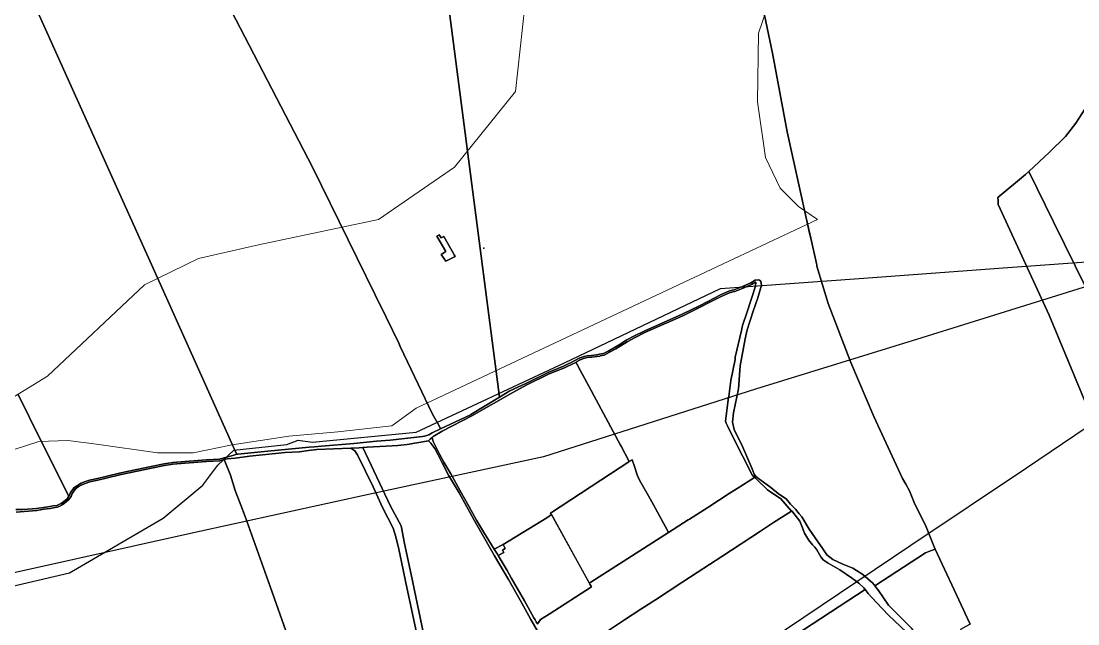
# Model space of a CAD drawing. Header units: metres. Extents: x 3 to 1027712, y 40 to 4430649.
# Drawn here: x 505891 to 507104, y 4406134 to 4406826 of the extents above; entities that cross this region are included whole.
import ezdxf

# ---------------------------------------------------------------- set-up
doc = ezdxf.new("R2010")
doc.units = ezdxf.units.M
doc.header["$MEASUREMENT"] = 0
doc.layers.add('A.ES.SDGC.CP.07003.cadastralparcel — CadastralParcel', color=1, linetype='Continuous')
doc.layers.add('Gasoductors_5_km', color=7, linetype='Continuous', lineweight=30, true_color=0x990087)
doc.layers.add('Habitats_5_km', color=7, linetype='Continuous', lineweight=9, true_color=0xbefad2)
doc.layers.add('Lineas_electricas_5_km', color=1, linetype='Continuous', lineweight=30)
doc.layers.add('Tuberias_distribucion_agua_ABAQUA', color=5, linetype='Continuous', lineweight=30)
doc.layers.add('Yacimientos_arqueologicos', color=7, linetype='Continuous', true_color=0x160844)

msp = doc.modelspace()

# ---------------------------------------------------------------- linework, layer by layer
at = {"layer": 'A.ES.SDGC.CP.07003.cadastralparcel — CadastralParcel', "color": 7, "linetype": 'Continuous', "flags": 128}
for points in [[(506363, 4406989.2), (506440, 4406394.1), (506407.3, 4406374.3), (506406.7, 4406374), (506372.3, 4406357.9), (506372.3, 4406357.9), (506370.4, 4406362), (506363.2, 4406374.8), (506326.1, 4406452.5), (506324.4, 4406456.2), (506310.1, 4406486.1), (506309.2, 4406487.9), (506307.5, 4406491.5), (506225.3, 4406658.4), (506090.9, 4406918.3)], [(506741.2, 4406847.7), (506753.5, 4406789.3), (506770.5, 4406698.9), (506792.3, 4406600.1), (506797.4, 4406577), (506803.9, 4406547.8), (506804.3, 4406546.3), (506804.6, 4406544.9), (506804.6, 4406544.8), (506817.3, 4406501.7), (506843.6, 4406434.2), (506870, 4406372.1), (506902.8, 4406300.7), (506906.5, 4406294.2), (506910.7, 4406286.8), (506916.9, 4406271.3), (506929.2, 4406247.2), (506939.2, 4406222.4), (506940.5, 4406219.5), (506935.1, 4406217.7), (506929.3, 4406215.5), (506871.1, 4406177.4), (506868.6, 4406180.6), (506857.2, 4406190.4), (506845.7, 4406197.9), (506834.2, 4406202.4), (506823, 4406207.9), (506815.8, 4406213.2), (506811.5, 4406220.1), (506802.7, 4406232.7), (506795.7, 4406242.5), (506787.1, 4406256.6), (506784.2, 4406260.2), (506780, 4406265.4), (506774.2, 4406271.2), (506769.3, 4406277.3), (506760.5, 4406283.2), (506751.5, 4406290.6), (506739, 4406299.7), (506734.6, 4406303), (506732.7, 4406305.9), (506730.3, 4406311.8), (506719, 4406337.6), (506709.7, 4406357.1), (506707.6, 4406365.6), (506708.8, 4406376.2), (506714.5, 4406403.9), (506716.6, 4406430.1), (506722.2, 4406461.2), (506724.4, 4406471.5), (506731.2, 4406492.9), (506736.7, 4406508.4), (506740.8, 4406523), (506740.3, 4406527.2), (506740.2, 4406527.6), (506737.8, 4406529), (506733.8, 4406528.5), (506728.7, 4406525.6), (506719, 4406521.3), (506709.6, 4406517.6), (506707.4, 4406517), (506703.6, 4406515.8), (506693.8, 4406511.6), (506679.3, 4406504.3), (506669.7, 4406499.3), (506649.7, 4406489.7), (506607.1, 4406470.5), (506594.4, 4406464.2), (506586.5, 4406460), (506577.5, 4406454.5), (506565.6, 4406447.6), (506559.7, 4406444.2), (506554.8, 4406443.5), (506551.5, 4406442.8), (506545.9, 4406442.1), (506540.8, 4406441.8), (506537.3, 4406441.1), (506531.8, 4406438.9), (506521.5, 4406433.5), (506519.1, 4406432.4), (506514.4, 4406430.1), (506513.8, 4406429.9), (506496.2, 4406422.7), (506470.5, 4406410.1), (506452.1, 4406401.3), (506440, 4406394.1), (506363, 4406989.2)], [(506090.9, 4406918.3), (506225.3, 4406658.4), (506307.5, 4406491.5), (506309.2, 4406487.9), (506310.1, 4406486.1), (506324.4, 4406456.2), (506326.1, 4406452.5), (506363.2, 4406374.8), (506370.4, 4406362), (506372.3, 4406357.9), (506362.8, 4406353.3), (506359.1, 4406351.1), (506353.9, 4406349.3), (506351.7, 4406349), (506314.5, 4406344.7), (506298.9, 4406343.5), (506272.8, 4406341), (506235.9, 4406337.8), (506235.9, 4406337.8), (506227.9, 4406337.1), (506221.5, 4406336.6), (506174.2, 4406332), (506139.6, 4406328.8), (506138.5, 4406328.7), (506138.2, 4406329.3), (506131.1, 4406345.2), (506129.8, 4406348), (506054.4, 4406515.9), (505898, 4406864)], [(505898, 4406864), (506054.4, 4406515.9), (506129.8, 4406348), (506131.1, 4406345.2), (506138.2, 4406329.3), (506138.5, 4406328.7), (506135.1, 4406327.6), (506135.1, 4406327.6), (506132.3, 4406326.8), (506127, 4406325.4), (506119.8, 4406323.4), (506118.6, 4406323.1), (506103.7, 4406322.3), (506079.1, 4406320.4), (506065.1, 4406319.1), (506055.1, 4406317.8), (506040.1, 4406314.5), (506023.6, 4406311.3), (506005.4, 4406307.4), (505988.2, 4406303.2), (505978.5, 4406300.6), (505969.4, 4406299), (505964.9, 4406297.4), (505959.7, 4406295.4), (505955.5, 4406292.8), (505951.6, 4406289.9), (505950.3, 4406288), (505947.7, 4406284.7), (505946.4, 4406281.2), (505945.7, 4406280.3), (505913.2, 4406345.3), (505887.5, 4406397.2)], [(506980.5, 4406133.6), (506974.5, 4406146.5), (506972.9, 4406150), (506940.5, 4406219.5), (506939.2, 4406222.4), (506929.2, 4406247.2), (506916.9, 4406271.3), (506910.7, 4406286.8), (506906.5, 4406294.2), (506902.8, 4406300.7), (506870, 4406372.1), (506843.6, 4406434.2), (506817.3, 4406501.7), (506804.6, 4406544.8), (506804.6, 4406544.9), (506804.3, 4406546.3), (506803.9, 4406547.8), (506797.4, 4406577), (506796.2, 4406582.7), (506792.3, 4406600.1), (506770.5, 4406698.9), (506753.5, 4406789.3), (506741.2, 4406847.7)], [(507112.3, 4406725), (507101.7, 4406708.8), (507089.8, 4406693.7), (507071.4, 4406675.5), (507047.7, 4406653.6), (507044.1, 4406650.2), (507012.4, 4406623.7), (507012.5, 4406620), (507012.8, 4406615.7), (507071.1, 4406488.4), (507118.9, 4406373.1)], [(507138.6, 4406468.9), (507076.3, 4406595.8), (507076.3, 4406595.8), (507047.7, 4406653.6), (507071.4, 4406675.5), (507089.8, 4406693.7), (507101.7, 4406708.8), (507112.3, 4406725)], [(505884.9, 4406265.1), (505893.3, 4406265.3), (505908.6, 4406266.2), (505917.2, 4406267.4), (505924, 4406268.5), (505927.9, 4406269.2), (505931.8, 4406269.8), (505934.4, 4406270.8), (505937, 4406272.1), (505939.6, 4406274), (505943.8, 4406277.6), (505945.7, 4406280.3), (505946.4, 4406281.2), (505947.7, 4406284.7), (505950.3, 4406288), (505951.6, 4406289.9), (505955.5, 4406292.8), (505959.7, 4406295.4), (505964.9, 4406297.4), (505969.4, 4406299), (505978.5, 4406300.6), (505988.2, 4406303.2), (506005.4, 4406307.4), (506023.6, 4406311.3), (506040.1, 4406314.5), (506055.1, 4406317.8), (506065.1, 4406319.1), (506079.1, 4406320.4), (506103.7, 4406322.3), (506118.6, 4406323.1), (506119.8, 4406323.4), (506127, 4406325.4), (506132.3, 4406326.8), (506135.1, 4406327.6), (506138.5, 4406328.7), (506139.6, 4406328.8), (506174.2, 4406332), (506221.5, 4406336.6), (506227.9, 4406337.1), (506235.9, 4406337.8), (506235.9, 4406337.8), (506272.8, 4406341), (506298.9, 4406343.5), (506314.5, 4406344.7), (506351.7, 4406349), (506353.9, 4406349.3), (506359.1, 4406351.1), (506362.8, 4406353.3), (506372.3, 4406357.9), (506406.7, 4406374), (506407.3, 4406374.3), (506440, 4406394.1), (506452.1, 4406401.3), (506470.5, 4406410.1), (506496.2, 4406422.7), (506513.8, 4406429.9), (506514.4, 4406430.1), (506519.1, 4406432.4), (506521.5, 4406433.5), (506531.8, 4406438.9), (506537.3, 4406441.1), (506540.8, 4406441.8), (506545.9, 4406442.1), (506551.5, 4406442.8), (506554.8, 4406443.5), (506559.7, 4406444.2), (506565.6, 4406447.6), (506577.5, 4406454.5), (506586.5, 4406460), (506594.4, 4406464.2), (506607.1, 4406470.5), (506649.7, 4406489.7), (506669.7, 4406499.3), (506679.3, 4406504.3), (506693.8, 4406511.6), (506703.6, 4406515.8), (506707.4, 4406517), (506709.6, 4406517.6), (506719, 4406521.3), (506728.7, 4406525.6), (506733.8, 4406528.5), (506737.8, 4406529), (506740.2, 4406527.6), (506740.3, 4406527.2), (506740.8, 4406523), (506736.7, 4406508.4), (506731.2, 4406492.9), (506724.4, 4406471.5), (506722.2, 4406461.2), (506716.6, 4406430.1), (506714.5, 4406403.9), (506708.8, 4406376.2), (506707.6, 4406365.6), (506709.7, 4406357.1), (506719, 4406337.6), (506730.3, 4406311.8), (506732.7, 4406305.9), (506734.6, 4406303), (506739, 4406299.7), (506751.5, 4406290.6), (506760.5, 4406283.2), (506769.3, 4406277.3), (506774.2, 4406271.2), (506780, 4406265.4), (506784.2, 4406260.2), (506787.1, 4406256.6), (506795.7, 4406242.5), (506802.7, 4406232.7), (506811.5, 4406220.1), (506815.8, 4406213.2), (506823, 4406207.9), (506834.2, 4406202.4), (506845.7, 4406197.9), (506857.2, 4406190.4), (506868.6, 4406180.6), (506871.1, 4406177.4), (506875.3, 4406172), (506886.6, 4406155.3), (506913.3, 4406129)], [(506907.4, 4406124.3), (506886.7, 4406143.6), (506873, 4406158.3), (506863.5, 4406168.8), (506859.9, 4406173.1), (506858.3, 4406175.1), (506852.8, 4406180.7), (506844.3, 4406186.8), (506830.7, 4406195.9), (506817.6, 4406203.4), (506811.8, 4406207.4), (506809, 4406210.8), (506804.6, 4406218.8), (506802.3, 4406221.8), (506799.5, 4406224.6), (506794.8, 4406230.2), (506790.2, 4406237.9), (506787.4, 4406246), (506784.8, 4406251.9), (506777.1, 4406262.1), (506776.2, 4406263.3), (506775.9, 4406263.8), (506775.2, 4406263.4), (506763.3, 4406277.4), (506747.7, 4406287.8), (506734.9, 4406300.3), (506732.9, 4406302.2), (506732.4, 4406302.8), (506730.8, 4406304.4), (506708.1, 4406348.5), (506701.8, 4406361.3), (506700.2, 4406364.5), (506699.7, 4406366.7), (506702.4, 4406388.1), (506703.2, 4406393.9), (506703.3, 4406394.8), (506705.7, 4406413.5), (506710.9, 4406437.5), (506710.7, 4406440), (506718, 4406470.9), (506719.3, 4406476.5), (506724.4, 4406492.2), (506734, 4406521.9), (506734.4, 4406526.2), (506734, 4406526.4), (506729.6, 4406523.8), (506719.8, 4406519.4), (506710.2, 4406515.7), (506708, 4406515.1), (506704.3, 4406513.9), (506694.6, 4406509.8), (506680.2, 4406502.5), (506670.6, 4406497.5), (506650.5, 4406487.8), (506607.9, 4406468.7), (506595.3, 4406462.4), (506587.5, 4406458.3), (506586.7, 4406457.8), (506578.6, 4406452.8), (506573.6, 4406449.9), (506566.6, 4406445.9), (506560.4, 4406442.3), (506555.7, 4406441.6), (506555.2, 4406441.5), (506551.9, 4406440.8), (506546.1, 4406440.1), (506541, 4406439.8), (506537.9, 4406439.1), (506532.6, 4406437.1), (506527.8, 4406434.2), (506525.8, 4406433.1), (506514.8, 4406428.1), (506497, 4406420.9), (506471.4, 4406408.3), (506455.4, 4406399.7), (506408.3, 4406372.6), (506374.2, 4406355.3), (506364, 4406349.2), (506362.7, 4406347.9), (506360.6, 4406345.8), (506358.8, 4406343.9), (506334.1, 4406340), (506323.5, 4406338.6), (506310, 4406337.8), (506288.4, 4406336.7), (506283.3, 4406336.4), (506279, 4406336.2), (506269.7, 4406335.8), (506269.4, 4406335.8), (506230.4, 4406334.1), (506220.8, 4406332.9), (506210.7, 4406331.6), (506194.2, 4406330.5), (506153.2, 4406326.3), (506136.5, 4406324.3), (506127.5, 4406323.4), (506124.2, 4406322.6), (506118.9, 4406321.1), (506103.9, 4406320.3), (506079.2, 4406318.4), (506065.3, 4406317.1), (506055.4, 4406315.8), (506040.5, 4406312.6), (506024, 4406309.3), (506005.9, 4406305.5), (505988.7, 4406301.3), (505978.9, 4406298.7), (505969.9, 4406297), (505965.5, 4406295.5), (505960.6, 4406293.6), (505956.6, 4406291.2), (505953, 4406288.5), (505951.9, 4406286.8), (505949.4, 4406283.7), (505948.2, 4406280.2), (505946.7, 4406278.3), (505945.2, 4406276.2), (505940.8, 4406272.5), (505938, 4406270.4), (505935.2, 4406268.9), (505932.3, 4406267.9), (505928.2, 4406267.2), (505924.3, 4406266.5), (505917.5, 4406265.4), (505908.8, 4406264.2), (505894.5, 4406262.9), (505885.1, 4406262.1)], [(505887.5, 4406397.2), (505913.2, 4406345.3), (505945.7, 4406280.3), (505943.8, 4406277.6), (505939.6, 4406274), (505937, 4406272.1), (505934.4, 4406270.8), (505931.8, 4406269.8), (505927.9, 4406269.2), (505924, 4406268.5), (505917.2, 4406267.4), (505908.6, 4406266.2), (505893.3, 4406265.3), (505884.9, 4406265.1)], [(506512.7, 4406075.4), (506476.1, 4406138.8), (506465.4, 4406158.3), (506450.3, 4406184.7), (506434.4, 4406211.8), (506418.8, 4406239.5), (506411.2, 4406253), (506402.8, 4406268.2), (506393.7, 4406284.5), (506381.5, 4406304.6), (506374.5, 4406318.8), (506369.6, 4406327.8), (506365.9, 4406335.3), (506361.4, 4406341.4), (506358.8, 4406343.9), (506360.6, 4406345.8), (506362.7, 4406347.9), (506364.1, 4406343.2), (506367.6, 4406336.4), (506371.4, 4406328.7), (506376.3, 4406319.7), (506384.1, 4406306), (506396.5, 4406283.9), (506403.5, 4406271.7), (506413.6, 4406252.8), (506421.8, 4406239.6), (506434.2, 4406219.7), (506437.8, 4406213.8), (506438.6, 4406212.4), (506448.9, 4406194.9), (506453.7, 4406186.7), (506468.9, 4406160.3), (506479.6, 4406140.8), (506481, 4406138.3), (506482.2, 4406136.3), (506483.7, 4406133.9), (506483.3, 4406133.4)], [(506197, 4406119.4), (506176.9, 4406176.7), (506148.1, 4406257), (506143.1, 4406270.3), (506136.7, 4406287.1), (506131.2, 4406304.8), (506131.2, 4406304.8), (506124.2, 4406322.6), (506127.5, 4406323.4), (506136.5, 4406324.3), (506153.2, 4406326.3), (506194.2, 4406330.5), (506210.7, 4406331.6), (506220.8, 4406332.9), (506230.4, 4406334.1), (506269.4, 4406335.8), (506274.1, 4406332.5), (506277.2, 4406327.8), (506285.8, 4406310), (506295.2, 4406291.3), (506297.2, 4406287), (506306, 4406267.6), (506317.9, 4406243.9), (506321.3, 4406233.7), (506324.7, 4406219.5), (506329.7, 4406195.8), (506332.7, 4406181), (506341.3, 4406140), (506347.4, 4406111.3)], [(506347.4, 4406111.3), (506341.3, 4406140), (506332.7, 4406181), (506329.7, 4406195.8), (506324.7, 4406219.5), (506321.3, 4406233.7), (506317.9, 4406243.9), (506306, 4406267.6), (506297.2, 4406287), (506295.2, 4406291.3), (506285.8, 4406310), (506277.2, 4406327.8), (506274.1, 4406332.5), (506274.1, 4406332.5), (506269.4, 4406335.8), (506269.7, 4406335.8), (506279, 4406336.2), (506283.3, 4406336.4), (506314.9, 4406268.9), (506327.3, 4406246.3), (506331.2, 4406226.2), (506338.6, 4406190.5), (506352.9, 4406122.7)], [(506352.9, 4406122.7), (506338.6, 4406190.5), (506331.2, 4406226.2), (506327.3, 4406246.3), (506314.9, 4406268.9), (506314.9, 4406268.9), (506283.3, 4406336.4), (506288.4, 4406336.7), (506310, 4406337.8), (506323.5, 4406338.6), (506334.1, 4406340), (506358.8, 4406343.9), (506361.4, 4406341.4), (506365.9, 4406335.3), (506369.6, 4406327.8), (506374.5, 4406318.8), (506381.5, 4406304.6), (506393.7, 4406284.5), (506402.8, 4406268.2), (506411.2, 4406253), (506418.8, 4406239.5), (506434.4, 4406211.8), (506450.3, 4406184.7), (506465.4, 4406158.3), (506476.1, 4406138.8), (506512.7, 4406075.4)], [(505885.1, 4406262.1), (505894.5, 4406262.9), (505908.8, 4406264.2), (505917.5, 4406265.4), (505924.3, 4406266.5), (505928.2, 4406267.2), (505932.3, 4406267.9), (505935.2, 4406268.9), (505938, 4406270.4), (505940.8, 4406272.5), (505945.2, 4406276.2), (505946.7, 4406278.3), (505948.2, 4406280.2), (505949.4, 4406283.7), (505951.9, 4406286.8), (505953, 4406288.5), (505956.6, 4406291.2), (505960.6, 4406293.6), (505965.5, 4406295.5), (505969.9, 4406297), (505978.9, 4406298.7), (505988.7, 4406301.3), (506005.9, 4406305.5), (506024, 4406309.3), (506040.5, 4406312.6), (506055.4, 4406315.8), (506065.3, 4406317.1), (506079.2, 4406318.4), (506103.9, 4406320.3), (506118.9, 4406321.1), (506124.2, 4406322.6), (506131.2, 4406304.8), (506136.7, 4406287.1), (506143.1, 4406270.3), (506148.1, 4406257), (506176.9, 4406176.7), (506197, 4406119.4)], [(506483.3, 4406133.4), (506483.7, 4406133.9), (506485.5, 4406136.6), (506487.2, 4406138.7), (506497.1, 4406145.1), (506545.7, 4406176.2), (506544.6, 4406178.3), (506543.9, 4406179.5), (506543.4, 4406180.5), (506544, 4406180.9), (506545, 4406181.5), (506634.2, 4406238.8), (506656.7, 4406253.2), (506658.1, 4406254), (506679.4, 4406267.6), (506703.8, 4406283.5), (506703.8, 4406283.5), (506715.9, 4406291.3), (506732.8, 4406302.1), (506732.9, 4406302.2), (506734.9, 4406300.3), (506747.7, 4406287.8), (506763.3, 4406277.4), (506775.2, 4406263.4), (506754.9, 4406250.2), (506739.7, 4406240.1), (506717.6, 4406225.7), (506695.3, 4406211.2), (506667.2, 4406192.9), (506650.5, 4406181.9), (506649.5, 4406181.2), (506619.3, 4406161.5), (506618.5, 4406161), (506615.2, 4406158.8), (506602.6, 4406150.7), (506583.6, 4406138.3), (506561.8, 4406124)], [(506561.8, 4406124), (506583.6, 4406138.3), (506602.6, 4406150.7), (506615.2, 4406158.8), (506618.5, 4406161), (506619.3, 4406161.5), (506649.5, 4406181.2), (506650.5, 4406181.9), (506667.2, 4406192.9), (506695.3, 4406211.2), (506717.6, 4406225.7), (506739.7, 4406240.1), (506754.9, 4406250.2), (506775.2, 4406263.4), (506775.9, 4406263.8), (506776.2, 4406263.3), (506777.1, 4406262.1), (506784.8, 4406251.9), (506787.4, 4406246), (506790.2, 4406237.9), (506794.8, 4406230.2), (506799.5, 4406224.6), (506802.3, 4406221.8), (506804.6, 4406218.8), (506809, 4406210.8), (506811.8, 4406207.4), (506817.6, 4406203.4), (506830.7, 4406195.9), (506844.3, 4406186.8), (506852.8, 4406180.7), (506858.3, 4406175.1), (506859.9, 4406173.1), (506688.6, 4406060.9)]]:
    msp.add_lwpolyline(points, dxfattribs=at)
for points in [[(507012.8, 4406615.7), (507012.5, 4406620), (507012.4, 4406623.7), (507044.1, 4406650.2), (507047.7, 4406653.6), (507076.3, 4406595.8), (507138.6, 4406468.9), (507171.2, 4406399), (507175.9, 4406389.2), (507220.6, 4406296), (507261.3, 4406213.1), (507195.1, 4406179.1), (507189.6, 4406194.3), (507184.1, 4406210.9), (507149.7, 4406306), (507125.4, 4406359), (507118.9, 4406373.1), (507071.1, 4406488.4), (507012.8, 4406615.7)], [(506373.1, 4406558.3), (506378.6, 4406561.4), (506368.1, 4406579.2), (506370.9, 4406580.8), (506373.2, 4406577.4), (506376.1, 4406578.7), (506387.2, 4406559.3), (506388.2, 4406557.6), (506389.1, 4406555.8), (506378.5, 4406550.3), (506373.1, 4406558.3)], [(506387.2, 4406559.3), (506376.1, 4406578.7), (506373.2, 4406577.4), (506370.9, 4406580.8), (506368.1, 4406579.2), (506378.6, 4406561.4), (506373.1, 4406558.3), (506378.5, 4406550.3), (506389.1, 4406555.8), (506388.2, 4406557.6), (506387.2, 4406559.3)], [(506579, 4406339.1), (506542.6, 4406406.9), (506533, 4406424.6), (506529.3, 4406431.6), (506527.9, 4406434.3), (506532.6, 4406437.1), (506537.9, 4406439.1), (506541, 4406439.8), (506546.1, 4406440.1), (506551.9, 4406440.8), (506555.2, 4406441.5), (506555.7, 4406441.6), (506560.4, 4406442.3), (506566.6, 4406445.9), (506573.6, 4406449.9), (506578.6, 4406452.8), (506586.7, 4406457.8), (506587.5, 4406458.3), (506595.3, 4406462.4), (506607.9, 4406468.7), (506650.5, 4406487.8), (506670.6, 4406497.5), (506680.2, 4406502.5), (506694.6, 4406509.8), (506704.3, 4406513.9), (506708, 4406515.1), (506710.2, 4406515.7), (506719.8, 4406519.4), (506729.6, 4406523.8), (506734, 4406526.4), (506734.4, 4406526.2), (506734, 4406521.9), (506724.4, 4406492.2), (506719.3, 4406476.5), (506718, 4406470.9), (506710.7, 4406440), (506710.9, 4406437.5), (506705.7, 4406413.5), (506703.3, 4406394.8), (506703.2, 4406393.9), (506702.4, 4406388.1), (506699.7, 4406366.7), (506700.2, 4406364.5), (506701.8, 4406361.3), (506708.1, 4406348.5), (506730.8, 4406304.4), (506732.4, 4406302.8), (506732.9, 4406302.2), (506732.8, 4406302.1), (506715.9, 4406291.3), (506703.8, 4406283.5), (506679.4, 4406267.6), (506658.1, 4406254), (506656.7, 4406253.2), (506634.2, 4406238.8), (506633.1, 4406240.9), (506628.3, 4406249.5), (506616.9, 4406270.4), (506611.1, 4406280.8), (506602.6, 4406296), (506600.6, 4406299.6), (506598.1, 4406305), (506594.6, 4406315.7), (506592.8, 4406321), (506592.7, 4406321.4), (506592.4, 4406322.2), (506589.1, 4406320.2), (506579.7, 4406337.8), (506579, 4406339.1)], [(506579, 4406339.1), (506579.7, 4406337.8), (506589.1, 4406320.2), (506588.8, 4406320), (506556.5, 4406299), (506498.6, 4406260.8), (506499.5, 4406259.2), (506494.3, 4406255.5), (506444.3, 4406225.1), (506434.2, 4406219.7), (506421.8, 4406239.6), (506413.6, 4406252.8), (506403.5, 4406271.7), (506396.5, 4406283.9), (506384.1, 4406306), (506376.3, 4406319.7), (506371.4, 4406328.7), (506367.6, 4406336.4), (506364.1, 4406343.2), (506362.7, 4406347.9), (506364, 4406349.2), (506374.2, 4406355.3), (506408.3, 4406372.6), (506455.4, 4406399.7), (506471.4, 4406408.3), (506497, 4406420.9), (506514.8, 4406428.1), (506525.8, 4406433.1), (506527.8, 4406434.2), (506527.9, 4406434.3), (506529.3, 4406431.6), (506533, 4406424.6), (506542.6, 4406406.9), (506579, 4406339.1)], [(506600.6, 4406299.6), (506602.6, 4406296), (506611.1, 4406280.8), (506616.9, 4406270.4), (506628.3, 4406249.5), (506633.1, 4406240.9), (506634.2, 4406238.8), (506545, 4406181.5), (506544, 4406180.9), (506543.4, 4406180.5), (506506, 4406248.2), (506499.8, 4406259.5), (506499.5, 4406259.2), (506498.6, 4406260.8), (506556.5, 4406299), (506588.8, 4406320), (506589.1, 4406320.2), (506592.4, 4406322.2), (506592.7, 4406321.4), (506592.8, 4406321), (506594.6, 4406315.7), (506598.1, 4406305), (506600.6, 4406299.6)], [(506448.9, 4406194.9), (506438.6, 4406212.4), (506445, 4406215.7), (506443.7, 4406218.6), (506446.7, 4406220.3), (506444.3, 4406225.1), (506494.3, 4406255.5), (506499.8, 4406259.5), (506506, 4406248.2), (506543.9, 4406179.5), (506544.6, 4406178.3), (506545.7, 4406176.2), (506497.1, 4406145.1), (506487.2, 4406138.7), (506485.5, 4406136.6), (506483.7, 4406133.9), (506482.2, 4406136.3), (506481, 4406138.3), (506479.6, 4406140.8), (506468.9, 4406160.3), (506453.7, 4406186.7), (506448.9, 4406194.9)], [(506437.8, 4406213.8), (506434.2, 4406219.7), (506444.3, 4406225.1), (506446.7, 4406220.3), (506443.7, 4406218.6), (506445, 4406215.7), (506438.6, 4406212.4), (506437.8, 4406213.8)], [(506875.3, 4406172), (506871.1, 4406177.4), (506929.3, 4406215.5), (506935.1, 4406217.7), (506940.5, 4406219.5), (506972.9, 4406150), (506974.5, 4406146.5), (506980.5, 4406133.6), (506975.5, 4406130.8), (506969.5, 4406127.4), (506968.8, 4406123.2), (506945.1, 4406109.9), (506934.3, 4406103.9), (506925.4, 4406114.3), (506925.2, 4406114.5), (506913.3, 4406129), (506886.6, 4406155.3), (506875.3, 4406172)], [(506587.3, 4405949.7), (506569.2, 4405982.6), (506661.2, 4406042.9), (506688.6, 4406060.9), (506859.9, 4406173.1), (506863.5, 4406168.8), (506873, 4406158.3), (506886.7, 4406143.6), (506907.4, 4406124.3), (506917.2, 4406114.2), (506921.8, 4406110.2), (506923.7, 4406107.4), (506924.1, 4406103), (506923, 4406097.5), (506920.3, 4406096), (506864.8, 4406065.3), (506796.2, 4406029.8), (506736.3, 4405998), (506727.8, 4405994), (506721.3, 4405991), (506694.3, 4405976), (506662.4, 4405958.3), (506600.8, 4405924.6), (506587.3, 4405949.7)]]:
    msp.add_lwpolyline(points, close=True, dxfattribs=at)
at = {"layer": 'Gasoductors_5_km'}
msp.add_lwpolyline([(505868.1, 4406174.2), (505946.5, 4406192.4), (506054.2, 4406255.3), (506099.7, 4406293.2), (506116.6, 4406316), (506135.1, 4406333.2), (506196, 4406340), (506208.9, 4406345), (506225.4, 4406342.5), (506344.6, 4406353.9), (506514.6, 4406433.5), (506693.9, 4406519.2), (506853, 4406530.7), (507023.6, 4406543.2), (507177.7, 4406554.2)], dxfattribs=at)
at = {"layer": 'Habitats_5_km'}
for points in [[(506755.4, 4406865.4), (506737.4, 4406812.4), (506736.4, 4406733.4), (506745.4, 4406669.4), (506762.4, 4406634.4), (506783.4, 4406613.4), (506805.4, 4406598.4), (506344.4, 4406381.4), (506316.4, 4406361.4), (506254.4, 4406354.4), (506198.4, 4406349.4), (506133.4, 4406339.4), (506088.4, 4406330.4), (506047.4, 4406330.4), (505977.4, 4406340.4), (505944.4, 4406344.4), (505911.4, 4406343.4), (505855.4, 4406325.4)], [(506469.4, 4406843.4), (506458.4, 4406745.4), (506388.4, 4406658.4), (506301.4, 4406598.4), (506163.4, 4406569.4), (506094.4, 4406553.4), (506032.4, 4406523.4), (505921.4, 4406418.4), (505862.4, 4406382.4)], [(505862.4, 4406382.4), (505921.4, 4406418.4), (506032.4, 4406523.4), (506094.4, 4406553.4), (506163.4, 4406569.4), (506301.4, 4406598.4), (506388.4, 4406658.4), (506458.4, 4406745.4), (506469.4, 4406843.4)]]:
    msp.add_lwpolyline(points, dxfattribs=at)
at = {"layer": 'Lineas_electricas_5_km'}
msp.add_polyline3d([(507740.5, 4406827.9, 5.1), (507573.2, 4406665.8, 5.9), (507323.2, 4406586.4, 12.2), (507139.6, 4406529.5, 15.8), (506925, 4406462.2, 17.7), (506734.2, 4406403.5, 12.8), (506490.8, 4406325.7, 9.3), (506295.2, 4406283.5, 13.6), (506085.3, 4406237.6, 11.3), (505888, 4406193.7, 9.9), (505630.3, 4406137.3, 10.1), (505413.5, 4406091, 9.6), (505267.4, 4406059.9, 8.6), (505159.8, 4405789.8, 1.2), (505076.5, 4405580.7, 1.3), (505001, 4405391.2, 1.5), (504920.5, 4405189.2, 1.8), (504848, 4405007.2, 1.8), (504762, 4404791.1, 1.8), (504679.9, 4404585.6, 2), (504646.9, 4404502.8, 2)], dxfattribs=at)
at = {"layer": 'Tuberias_distribucion_agua_ABAQUA'}
msp.add_lwpolyline([(507114.8, 4406359.7), (507045, 4406312.6), (506912.4, 4406223.8), (506769.5, 4406127.8), (506662.1, 4406054.9), (506529.5, 4405965.9), (506399.6, 4405878.2), (506254.9, 4405781.4), (506228.2, 4405787.6), (506072.1, 4405714.1), (505985.6, 4405673.3), (505974, 4405664.4), (506027.5, 4405549.9), (506070.6, 4405457.7), (506123.1, 4405344.2)], dxfattribs=at)
at = {"layer": 'Yacimientos_arqueologicos'}
msp.add_point((506422.1, 4406565.3, 36.2), dxfattribs=at)

doc.saveas('drawing.dxf')
